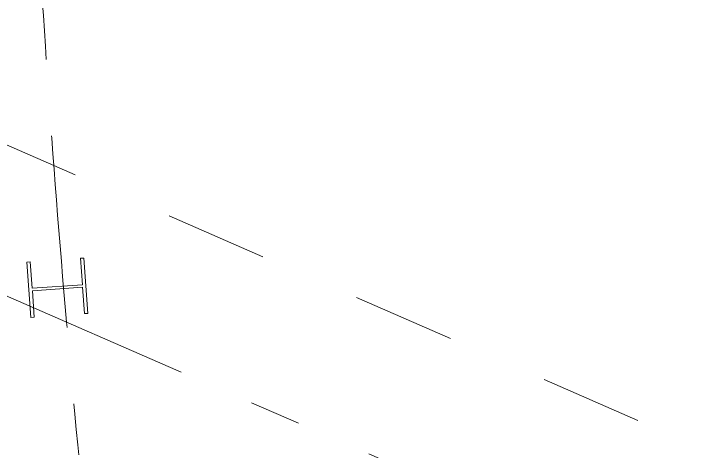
# Model space of a CAD drawing. Header units: millimetres. Extents: x -50172 to 68897, y -80883 to 956680.
# Drawn here: x -42279 to -40347, y -60875 to -59668 of the extents above; entities that cross this region are included whole.
import ezdxf
from ezdxf.enums import TextEntityAlignment as Align

# ---------------------------------------------------------------- set-up
doc = ezdxf.new("R2010")
doc.units = ezdxf.units.MM
doc.header["$MEASUREMENT"] = 0
doc.linetypes.add('Dashed', pattern=[564.444447, 282.222223, -282.222223])
doc.linetypes.add('Double Dashed', pattern=[1093.611073, 529.166651, -211.666656, 141.111112, -211.666656])
doc.layers.add('COLUMN.IFC Import', color=7, linetype='Continuous')
doc.layers.add('New_A-15-MG_Structural_Grid_Phase_2', color=7, linetype='Continuous')
doc.layers.add('COLUMN.IFC Import_Pen_No__2', color=8, linetype='Continuous', lineweight=15)
doc.layers.add('New_A-95-P_Drawing_Pen_No__191', color=7, linetype='Continuous', lineweight=5)
doc.layers.add('New_A-15-MG_Structural_Grid_Phase_2_Pen_No__222', color=7, linetype='Continuous', lineweight=13, true_color=0x65af33)
doc.styles.add('GENERATED_STYLE_4', font='')
doc.styles.get('GENERATED_STYLE_4').set_extended_font_data('Swis721 BT')

# ---------------------------------------------------------------- blocks, each defined once
blk = doc.blocks.new('Standard grid marker_6')
at = {"layer": 'New_A-15-MG_Structural_Grid_Phase_2_Pen_No__222', "linetype": 'Double Dashed'}
blk.add_line((705.1, 0), (12883.5, 0), dxfattribs=at)
at = {"layer": 'New_A-15-MG_Structural_Grid_Phase_2_Pen_No__222', "style": 'GENERATED_STYLE_4'}
blk.add_attdef('AC_MarkerText_1', text='', height=350, rotation=360, dxfattribs=at).set_placement((-500, 43.4), align=Align.MIDDLE_CENTER)
blk = doc.blocks.new('Standard grid marker_26')
at = {"layer": 'New_A-15-MG_Structural_Grid_Phase_2_Pen_No__222', "linetype": 'Double Dashed'}
blk.add_arc((0, 0), 37050.4, 0, 16.8007, dxfattribs=at)
at = {"layer": 'New_A-15-MG_Structural_Grid_Phase_2_Pen_No__222', "style": 'GENERATED_STYLE_4'}
blk.add_attdef('AC_MarkerText_1', text='', height=350, rotation=160.7141, dxfattribs=at).set_placement((37050.4, -456.6), align=Align.MIDDLE_CENTER)
blk = doc.blocks.new('Discrete Accessory 1800')
at = {"layer": 'COLUMN.IFC Import_Pen_No__2', "linetype": 'Continuous'}
for p, q in [((-76.45, 78.8), (76.45, 78.8)), ((-76.45, 69.4), (-76.45, 78.8)), ((76.45, 78.8), (76.45, 69.4)), ((-3.25, 69.4), (-76.45, 69.4)), ((-3.25, -69.4), (-3.25, 69.4)), ((3.25, 69.4), (3.25, -69.4)), ((76.45, 69.4), (3.25, 69.4)), ((-76.45, -69.4), (-3.25, -69.4)), ((-76.45, -78.8), (-76.45, -69.4)), ((3.25, -69.4), (76.45, -69.4)), ((76.45, -69.4), (76.45, -78.8)), ((76.45, -78.8), (-76.45, -78.8))]:
    blk.add_line(p, q, dxfattribs=at)
blk = doc.blocks.new('Column 174')
at = {"layer": 'COLUMN.IFC Import_Pen_No__2', "linetype": 'Continuous'}
for p, q in [((-76.45, 78.8), (76.45, 78.8)), ((-76.45, 69.4), (-76.45, 78.8)), ((76.45, 78.8), (76.45, 69.4)), ((-3.25, 69.4), (-76.45, 69.4)), ((-3.25, -69.4), (-3.25, 69.4)), ((3.25, 69.4), (3.25, -69.4)), ((76.45, 69.4), (3.25, 69.4)), ((-76.45, -69.4), (-3.25, -69.4)), ((-76.45, -78.8), (-76.45, -69.4)), ((3.25, -69.4), (76.45, -69.4)), ((76.45, -69.4), (76.45, -78.8)), ((76.45, -78.8), (-76.45, -78.8))]:
    blk.add_line(p, q, dxfattribs=at)

msp = doc.modelspace()

# ---------------------------------------------------------------- linework, layer by layer
at = {"layer": 'New_A-95-P_Drawing_Pen_No__191', "linetype": 'Dashed'}
msp.add_line((-43403.1, -59546.9), (-38741.7, -61579.4), dxfattribs=at)

# ---------------------------------------------------------------- block references
at = {"layer": 'COLUMN.IFC Import', "linetype": 'Continuous', "zscale": 1000}
for name, rotation in [('Discrete Accessory 1800', 94.02372122136069), ('Column 174', 94.02410173941338)]:
    msp.add_blockref(name, (-42159, -60422), dxfattribs=dict(at, rotation=rotation))
at = {"layer": 'New_A-15-MG_Structural_Grid_Phase_2', "color": 8, "linetype": 'Continuous', "lineweight": 15, "zscale": 1000}
for name, p, rotation in [('Standard grid marker_26', (-5223, -57301.7), 175.7263039143517), ('Standard grid marker_6', (-47960.9, -57975.6), 336.440411583993)]:
    msp.add_blockref(name, p, dxfattribs=dict(at, rotation=rotation))

doc.saveas('drawing.dxf')
